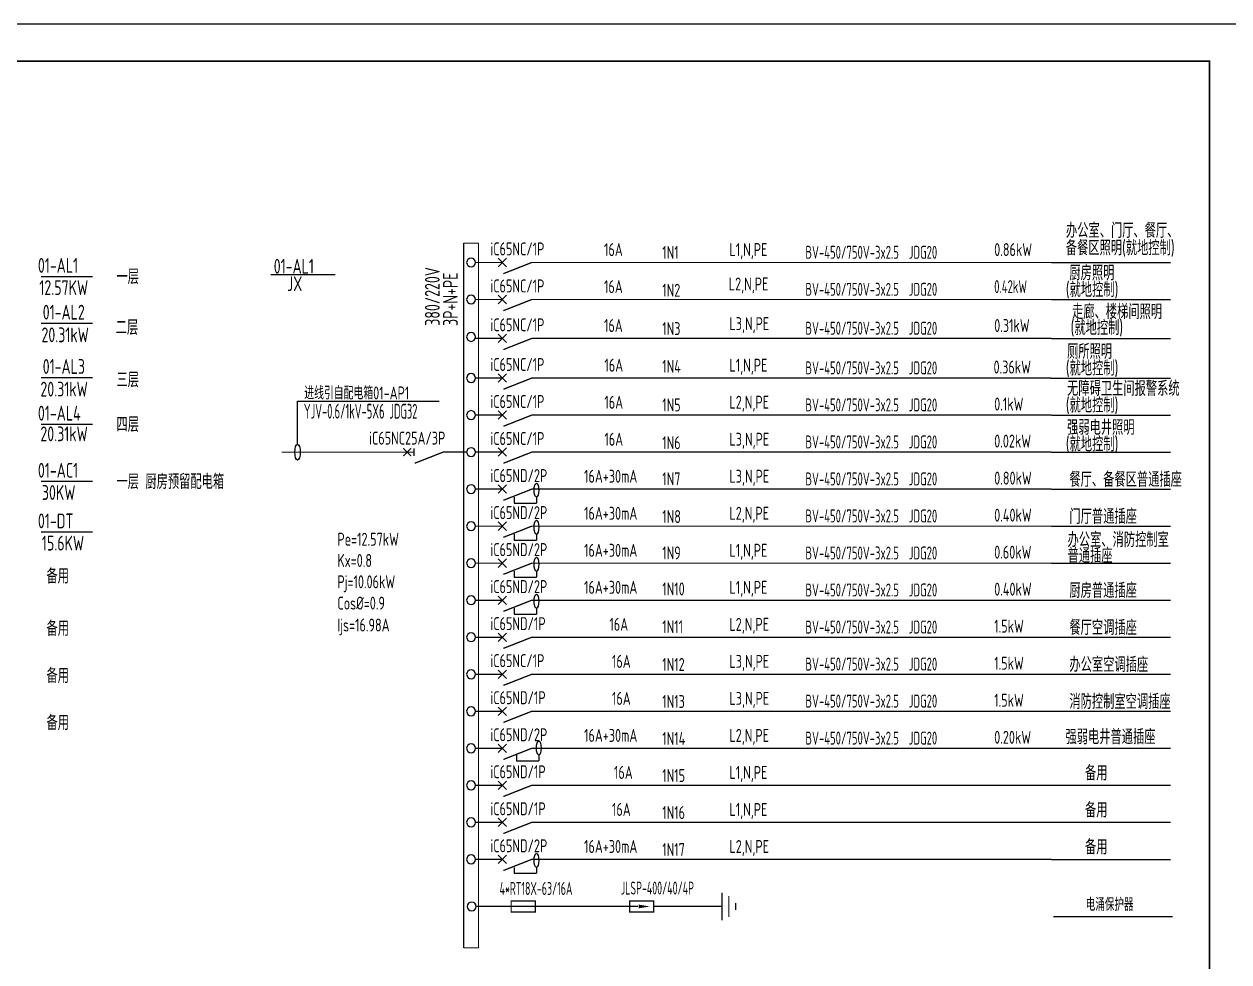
# Model space of a CAD drawing. Extents: x 6250600 to 6678662, y -692028 to -290561.
# Drawn here: x 6358091 to 6390645, y -355710 to -330379 of the extents above; entities that cross this region are included whole.
import ezdxf

# ---------------------------------------------------------------- set-up
doc = ezdxf.new("R2010")
doc.units = 0
doc.header["$LTSCALE"] = 1000
doc.header["$MEASUREMENT"] = 0
doc.linetypes.add('DASHEDX2', pattern=[1.5, 1, -0.5])
doc.layers.get('0').update_dxf_attribs({"linetype": 'CONTINUOUS'})
for name, color, linetype in [('ELEMENT', 3, 'CONTINUOUS'), ('PUB_TITLE', 4, 'CONTINUOUS'), ('SYST', 7, 'CONTINUOUS'), ('WIRE-系统', 4, 'CONTINUOUS'), ('电气', 7, 'CONTINUOUS'), ('电气文字', 7, 'CONTINUOUS'), ('电气表格', 7, 'CONTINUOUS')]:
    doc.layers.add(name, color=color, linetype=linetype)
doc.styles.add('SCEI', font='sceie.shx', dxfattribs={"width": 0.8, "height": 400, "bigfont": 'sceic.shx'})
doc.styles.add('sceie', font='sceie.shx', dxfattribs={"width": 0.7, "bigfont": 'sceic.shx'})
doc.styles.get("Standard").update_dxf_attribs({"font": 'GBENOR', "bigfont": 'GBCBIG'})

# ---------------------------------------------------------------- blocks, each defined once
blk = doc.blocks.new('$element$00000390')
at = {"const_width": 0.0233}
for points in [[(0, 0), (0, -0.375)], [(-0.25, -0.375), (0.25, -0.375)], [(-0.188, -0.5), (0.188, -0.5)], [(-0.062, -0.625), (0.062, -0.625)]]:
    blk.add_lwpolyline(points, dxfattribs=at)
at = {"flags": 9}
blk.add_attdef('S', (0, 0), '', height=0.00000667, dxfattribs=at)
blk = doc.blocks.new('$element$00000532')
at = {"const_width": 0.0233}
for points in [[(0, 0), (0, -0.283)], [(-0.1, -0.283), (0.1, -0.283), (0.1, -0.717), (-0.1, -0.717), (-0.1, -0.283)], [(0, -1), (0, -0.567)]]:
    blk.add_lwpolyline(points, dxfattribs=at)
for points in [[(-0.033, -0.55), (0.033, -0.55), (0, -0.35), (0.033, -0.55)], [(0.033, -0.55), (0, -0.35), (-0.033, -0.55), (0.033, -0.55)], [(0, -0.367), (-0.033, -0.567), (0.033, -0.567), (0, -0.367)]]:
    blk.add_solid(points)
at = {"flags": 9}
blk.add_attdef('S', (0, 0), '', height=0.00000667, dxfattribs=at)
blk = doc.blocks.new('$element$00000582')
at = {"const_width": 0.0233}
for points in [[(0, 0), (0, -1)], [(-0.1, -0.283), (0.1, -0.283), (0.1, -0.717), (-0.1, -0.717), (-0.1, -0.283)]]:
    blk.add_lwpolyline(points, dxfattribs=at)
at = {"flags": 9}
blk.add_attdef('S', (0, 0), '', height=0.00000667, dxfattribs=at)

msp = doc.modelspace()

# ---------------------------------------------------------------- linework, layer by layer
msp.add_line((6365480.7, -341727.3), (6365480.7, -340563.2))
at = {"layer": 'ELEMENT'}
for p, q in [((6371332.3, -343155.7), (6371332.3, -343316.7)), ((6371332.3, -343316.7), (6371933.8, -343316.7)), ((6371933.8, -343158.1), (6371933.8, -343316.7)), ((6371332.3, -344155.7), (6371332.3, -344316.7)), ((6371332.3, -344316.7), (6371933.8, -344316.7)), ((6371933.8, -344158.1), (6371933.8, -344316.7)), ((6371332.3, -345155.7), (6371332.3, -345316.7)), ((6371332.3, -345316.7), (6371933.8, -345316.7)), ((6371933.8, -345158.1), (6371933.8, -345316.7)), ((6371332.3, -346155.7), (6371332.3, -346316.7)), ((6371332.3, -346316.7), (6371933.8, -346316.7)), ((6371933.8, -346158.1), (6371933.8, -346316.7)), ((6371396.3, -350119.8), (6371396.3, -350280.8)), ((6371997.8, -350122.2), (6371997.8, -350280.8)), ((6371396.3, -350280.8), (6371997.8, -350280.8)), ((6371332.3, -353155.7), (6371332.3, -353316.7)), ((6371933.8, -353158.1), (6371933.8, -353316.7)), ((6371332.3, -353316.7), (6371933.8, -353316.7))]:
    msp.add_line(p, q, dxfattribs=at)
for centre in [(6371933.8, -342968.2), (6371933.8, -343968.2), (6371933.8, -344968.2), (6371933.8, -345968.2), (6371997.8, -349932.3), (6371933.8, -352968.2)]:
    msp.add_ellipse(centre, major_axis=(0, -189.9), ratio=0.330287, dxfattribs=at)
at = {"layer": 'PUB_TITLE', "linetype": 'Continuous'}
msp.add_lwpolyline([(6331719.6, -372378.7), (6391119.6, -372378.7), (6391119.6, -330378.7), (6331719.6, -330378.7)], close=True, dxfattribs=at)
at = {"layer": 'PUB_TITLE', "const_width": 50}
msp.add_lwpolyline([(6334219.6, -371378.7), (6390119.6, -371378.7), (6390119.6, -331378.7), (6334219.6, -331378.7)], close=True, dxfattribs=at)
at = {"layer": 'SYST'}
for p, q in [((6358554.3, -337192.1), (6359939.6, -337192.1)), ((6358554.3, -338456.1), (6359939.6, -338456.1)), ((6358554.3, -339922.5), (6359939.6, -339922.5)), ((6358554.3, -341183.5), (6359939.6, -341183.5)), ((6358554.3, -342726.7), (6359939.6, -342726.7)), ((6358554.3, -344094.1), (6359939.6, -344094.1))]:
    msp.add_line(p, q, dxfattribs=at)
at = {"layer": 'WIRE-系统', "const_width": 35}
for points in [[(6370304.7, -354212.6), (6370826.8, -354212.6)], [(6372326.8, -354212.6), (6374089, -354212.6)]]:
    msp.add_lwpolyline(points, dxfattribs=at)
at = {"layer": '电气'}
msp.add_line((6364761.3, -337146.3), (6366496, -337146.3), dxfattribs=at)
msp.add_ellipse((6365480.7, -341941.7), major_axis=(0, -214.4), ratio=0.3451036, dxfattribs=at)
at = {"layer": '电气文字'}
for p, q in [((6385848.3, -336817.7), (6389064.7, -336817.7)), ((6385848.3, -337817.7), (6389064.7, -337817.7)), ((6385848.3, -338868.7), (6389064.7, -338868.7)), ((6385830.5, -339940), (6389046.9, -339940)), ((6385848.3, -339940), (6389064.7, -339940)), ((6365480.7, -340563.2), (6369306.5, -340563.2)), ((6385848.3, -340940), (6389064.7, -340940)), ((6385848.3, -341940), (6389064.7, -341940)), ((6385848.3, -342940), (6389064.7, -342940)), ((6385848.3, -343940), (6389064.7, -343940)), ((6385848.3, -344940), (6389064.7, -344940)), ((6385848.3, -345940), (6389064.7, -345940)), ((6385848.3, -346940), (6389064.7, -346940)), ((6385848.3, -347940), (6389064.7, -347940)), ((6385848.3, -348940), (6389064.7, -348940)), ((6385848.3, -349940), (6389064.7, -349940)), ((6385848.3, -350940), (6389064.7, -350940)), ((6385848.3, -351940), (6389064.7, -351940)), ((6385848.3, -352940), (6389064.7, -352940)), ((6385908, -354480.1), (6389124.4, -354480.1))]:
    msp.add_line(p, q, dxfattribs=at)
at = {"layer": '电气表格', "color": 3}
for p, q in [((6370896, -336930.8), (6371122.3, -336704.6)), ((6370896, -336704.6), (6371122.3, -336930.8)), ((6370896, -337930.8), (6371122.3, -337704.6)), ((6370896, -337704.6), (6371122.3, -337930.8)), ((6370896, -338981.8), (6371122.3, -338755.6)), ((6370896, -338755.6), (6371122.3, -338981.8)), ((6370896, -340053.1), (6371122.3, -339826.8)), ((6370896, -339826.8), (6371122.3, -340053.1)), ((6370896, -341053.1), (6371122.3, -340826.8)), ((6370896, -340826.8), (6371122.3, -341053.1)), ((6370896, -342053.1), (6371122.3, -341826.8)), ((6370896, -341826.8), (6371122.3, -342053.1)), ((6370896, -343053.1), (6371122.3, -342826.8)), ((6370896, -342826.8), (6371122.3, -343053.1)), ((6370896, -344053.1), (6371122.3, -343826.8)), ((6370896, -343826.8), (6371122.3, -344053.1)), ((6370896, -344826.8), (6371122.3, -345053.1)), ((6370896, -345053.1), (6371122.3, -344826.8)), ((6370896, -345826.8), (6371122.3, -346053.1)), ((6370896, -346053.1), (6371122.3, -345826.8)), ((6370896, -346826.8), (6371122.3, -347053.1)), ((6370896, -347053.1), (6371122.3, -346826.8)), ((6370896, -348053.1), (6371122.3, -347826.8)), ((6370896, -347826.8), (6371122.3, -348053.1)), ((6370896, -349053.1), (6371122.3, -348826.8)), ((6370896, -348826.8), (6371122.3, -349053.1)), ((6370896, -350053.1), (6371122.3, -349826.8)), ((6370896, -349826.8), (6371122.3, -350053.1)), ((6370896, -351053.1), (6371122.3, -350826.8)), ((6370896, -350826.8), (6371122.3, -351053.1)), ((6370896, -352053.1), (6371122.3, -351826.8)), ((6370896, -351826.8), (6371122.3, -352053.1)), ((6370896, -353053.1), (6371122.3, -352826.8)), ((6370896, -352826.8), (6371122.3, -353053.1))]:
    msp.add_line(p, q, dxfattribs=at)
at = {"layer": '电气表格', "color": 6, "const_width": 30}
for points in [[(6369969.1, -355330.7), (6369969.1, -336293.2)], [(6370369.1, -336293.2), (6369969.1, -336293.2)], [(6370369.1, -336293.2), (6370369.1, -355330.7)], [(6370369.1, -355330.7), (6369969.1, -355330.7)]]:
    msp.add_lwpolyline(points, dxfattribs=at)
at = {"layer": '电气表格', "color": 4, "const_width": 35}
for points in [[(6370289.1, -336817.7), (6371009.1, -336817.7)], [(6371809.1, -336817.7), (6385848.3, -336817.7)], [(6370289.1, -337817.7), (6371009.1, -337817.7)], [(6371809.1, -337817.7), (6385848.3, -337817.7)], [(6370289.1, -338868.7), (6371009.1, -338868.7)], [(6371809.1, -338868.7), (6385848.3, -338868.7)], [(6370289.1, -339940), (6371009.1, -339940)], [(6371809.1, -339940), (6385848.3, -339940)], [(6370289.1, -340940), (6371009.1, -340940)], [(6371809.1, -340940), (6385848.3, -340940)], [(6368258.3, -341941.7), (6365050.3, -341941.7)], [(6369713.5, -341940), (6370049.1, -341940)], [(6370289.1, -341940), (6371009.1, -341940)], [(6371809.1, -341940), (6385848.3, -341940)], [(6370289.1, -342940), (6371009.1, -342940)], [(6371809.1, -342940), (6385848.3, -342940)], [(6370289.1, -343940), (6371009.1, -343940)], [(6371809.1, -343940), (6385848.3, -343940)], [(6370289.1, -344940), (6371009.1, -344940)], [(6371809.1, -344940), (6385848.3, -344940)], [(6370289.1, -345940), (6371009.1, -345940)], [(6371809.1, -345940), (6385848.3, -345940)], [(6370289.1, -346940), (6371009.1, -346940)], [(6371809.1, -346940), (6385848.3, -346940)], [(6370289.1, -347940), (6371009.1, -347940)], [(6371809.1, -347940), (6385848.3, -347940)], [(6370289.1, -348940), (6371009.1, -348940)], [(6371809.1, -348940), (6385848.3, -348940)], [(6370289.1, -349940), (6371009.1, -349940)], [(6371809.1, -349940), (6385848.3, -349940)], [(6370289.1, -350940), (6371009.1, -350940)], [(6371809.1, -350940), (6385848.3, -350940)], [(6370289.1, -351940), (6371009.1, -351940)], [(6371809.1, -351940), (6385848.3, -351940)], [(6370289.1, -352940), (6371009.1, -352940)], [(6371809.1, -352940), (6385848.3, -352940)], [(6370304.7, -354212.6), (6371024.7, -354212.6)], [(6375525.8, -354212.6), (6376382.8, -354212.6)]]:
    msp.add_lwpolyline(points, dxfattribs=at)
at = {"layer": '电气表格', "color": 3, "const_width": 35}
for points in [[(6371809.1, -336817.7), (6371040.8, -337120)], [(6371809.1, -337817.7), (6371040.8, -338120)], [(6371809.1, -338868.7), (6371040.8, -339171)], [(6371809.1, -339940), (6371040.8, -340242.3)], [(6371809.1, -340940), (6371040.8, -341242.3)], [(6368623.3, -341941.7), (6368246.3, -341941.7)], [(6368334.5, -341834.3), (6368545.8, -342045.6)], [(6368337.9, -342045.6), (6368549.3, -341834.3)], [(6368623.3, -342045.6), (6368623.3, -341834.3)], [(6369412, -341940), (6368643.6, -342242.3)], [(6369412, -341940), (6369713.5, -341940)], [(6371809.1, -341940), (6371040.8, -342242.3)], [(6371809.1, -342940), (6371040.8, -343242.3)], [(6371809.1, -343940), (6371040.8, -344242.3)], [(6371809.1, -344940), (6371040.8, -345242.3)], [(6371809.1, -345940), (6371040.8, -346242.3)], [(6371809.1, -346940), (6371040.8, -347242.3)], [(6371809.1, -347940), (6371040.8, -348242.3)], [(6371809.1, -348940), (6371040.8, -349242.3)], [(6371809.1, -349940), (6371040.8, -350242.3)], [(6371809.1, -350940), (6371040.8, -351242.3)], [(6371809.1, -351940), (6371040.8, -352242.3)], [(6371809.1, -352940), (6371040.8, -353242.3)]]:
    msp.add_lwpolyline(points, dxfattribs=at)
at = {"layer": '电气表格', "color": 2}
for centre, start, end in [((6370169.1, -336817.7), 90, 270), ((6370169.1, -336817.7), 270, 90), ((6370169.1, -337817.7), 90, 270), ((6370169.1, -337817.7), 270, 90), ((6370169.1, -338827.6), 90, 270), ((6370169.1, -338827.6), 270, 90), ((6370169.1, -339940), 90, 270), ((6370169.1, -339940), 270, 90), ((6370169.1, -340940), 90, 270), ((6370169.1, -340940), 270, 90), ((6370169.1, -341940), 90, 270), ((6370169.1, -341940), 270, 90), ((6370169.1, -342940), 90, 270), ((6370169.1, -342940), 270, 90), ((6370169.1, -343940), 90, 270), ((6370169.1, -343940), 270, 90), ((6370169.1, -344940), 90, 270), ((6370169.1, -344940), 270, 90), ((6370169.1, -345940), 90, 270), ((6370169.1, -345940), 270, 90), ((6370169.1, -346940), 90, 270), ((6370169.1, -346940), 270, 90), ((6370169.1, -347940), 90, 270), ((6370169.1, -347940), 270, 90), ((6370169.1, -348940), 90, 270), ((6370169.1, -348940), 270, 90), ((6370169.1, -349940), 90, 270), ((6370169.1, -349940), 270, 90), ((6370169.1, -350940), 90, 270), ((6370169.1, -350940), 270, 90), ((6370169.1, -351940), 90, 270), ((6370169.1, -351940), 270, 90), ((6370169.1, -352940), 90, 270), ((6370169.1, -352940), 270, 90), ((6370184.7, -354212.6), 90, 270), ((6370184.7, -354212.6), 270, 90)]:
    msp.add_arc(centre, 120, start, end, dxfattribs=at)

# ---------------------------------------------------------------- block references
at = {"layer": 'ELEMENT', "xscale": 1500, "yscale": 1500, "zscale": 1500}
for name, p, rotation in [('$element$00000390', (6376382.8, -354212.6), 90), ('$element$00000582', (6370826.8, -354212.6), 90), ('$element$00000532', (6375525.8, -354212.6), 270)]:
    msp.add_blockref(name, p, dxfattribs=dict(at, rotation=rotation))

# ---------------------------------------------------------------- texts
at = {"layer": 'SYST', "style": 'SCEI'}
for s, width, p in [('办公室、门厅、餐厅、', 0.8, (6386241.6, -336154.4)), ('备餐区照明(就地控制)', 0.8, (6386238, -336623.7)), ('01-AL1', 0.8, (6358464.2, -337096.2)), ('厨房照明', 0.8, (6386334.5, -337299.8)), ('一层', 0.8, (6360586.9, -337402.7)), ('12.57KW', 0.8, (6358502.8, -337696.5)), ('(就地控制)', 0.8, (6386238, -337752.5)), ('01-AL2', 0.8, (6358594.2, -338360.2)), ('走廊、楼梯间照明', 0.8, (6386406.9, -338348.1)), ('二层', 0.8, (6360565.6, -338773)), ('(就地控制)', 0.8, (6386366.6, -338778.9)), ('20.31kW', 0.8, (6358560.3, -338972.4)), ('厕所照明', 0.8, (6386272.2, -339422.1)), ('01-AL3', 0.8, (6358594.2, -339826.7)), ('(就地控制)', 0.8, (6386238, -339874.7)), ('三层', 0.8, (6360586.9, -340187)), ('20.31kW', 0.8, (6358532, -340438.8)), ('无障碍卫生间报警系统', 0.8, (6386272.2, -340422.1)), ('(就地控制)', 0.8, (6386238, -340874.7)), ('01-AL4', 0.8, (6358464.2, -341087.7)), ('YJV-0.6/1kV-5X6 JDG32', 0.6, (6365649.9, -341035.7)), ('四层', 0.8, (6360586.9, -341394.1)), ('强弱电井照明', 0.8, (6386272.2, -341473.1)), ('20.31kW', 0.8, (6358531.3, -341646.7)), ('(就地控制)', 0.8, (6386238, -341925.7)), ('01-AC1', 0.8, (6358464.2, -342630.9)), ('餐厅、备餐区普通插座', 0.8, (6386334.5, -342879.3)), ('一层 厨房预留配电箱', 0.8, (6360586.9, -342937.3)), ('30KW', 0.8, (6358571.9, -343231.2)), ('01-DT', 0.8, (6358464.2, -343998.2)), ('办公室、消防控制室', 0.8, (6386285.4, -344507.8)), ('15.6KW', 0.8, (6358571.9, -344598.5)), ('普通插座', 0.8, (6386285.4, -344936.3)), ('备用', 0.8, (6358695.2, -345489)), ('厨房普通插座', 0.8, (6386334.5, -345879.3)), ('备用', 0.8, (6358695.2, -346905)), ('餐厅空调插座', 0.8, (6386334.5, -346879.3)), ('办公室空调插座', 0.8, (6386334.5, -347879.3)), ('备用', 0.8, (6358695.2, -348177.6)), ('消防控制室空调插座', 0.8, (6386334.5, -348879.3)), ('备用', 0.8, (6358695.2, -349450.2)), ('强弱电井普通插座', 0.8, (6386228.8, -349831.5)), ('备用', 0.8, (6386756.1, -350808.9)), ('备用', 0.8, (6386756.1, -351808.9)), ('备用', 0.8, (6386756.1, -352808.9))]:
    msp.add_text(s, height=400, dxfattribs=dict(at, width=width)).set_placement(p)
at = {"layer": 'SYST', "linetype": 'DASHEDX2', "style": 'SCEI', "width": 0.8}
for s, p in [('01-AL1', (6364836.2, -337118.4)), ('JX', (6365197.8, -337591.5))]:
    msp.add_text(s, height=400, dxfattribs=at).set_placement(p)
at = {"layer": 'SYST', "color": 1, "style": 'SCEI', "width": 0.8}
msp.add_text('门厅普通插座', height=400, dxfattribs=at).set_placement((6386334.5, -343879.3))
at = {"layer": '电气文字'}
for s, style, width, p in [('iC65NC/1P', 'SCEI', 0.8, (6370690.8, -336626.4)), ('16A', 'SCEI', 0.8, (6373760.4, -336645.1)), ('1N1', 'SCEI', 0.8, (6375333.2, -336721.7)), ('L1,N,PE', 'SCEI', 0.8, (6377148.4, -336645.1)), ('BV-450/750V-3x2.5  JDG20', 'sceie', 0.7, (6379202.3, -336717.7)), ('0.86kW', 'SCEI', 0.8, (6384302.8, -336645.1)), ('L2,N,PE', 'SCEI', 0.8, (6377130.9, -337573.9)), ('iC65NC/1P', 'SCEI', 0.8, (6370690.8, -337626.4)), ('16A', 'SCEI', 0.8, (6373760.4, -337645.1)), ('1N2', 'SCEI', 0.8, (6375333.2, -337742.5)), ('BV-450/750V-3x2.5  JDG20', 'sceie', 0.7, (6379202.3, -337717.7)), ('0.42kW', 'sceie', 0.7, (6384302.8, -337645.1)), ('iC65NC/1P', 'SCEI', 0.8, (6370690.8, -338677.4)), ('16A', 'SCEI', 0.8, (6373760.4, -338696.1)), ('1N3', 'SCEI', 0.8, (6375333.2, -338778)), ('L3,N,PE', 'SCEI', 0.8, (6377148.4, -338645.1)), ('BV-450/750V-3x2.5  JDG20', 'sceie', 0.7, (6379202.3, -338768.7)), ('0.31kW', 'SCEI', 0.8, (6384302.8, -338696.1)), ('iC65NC/1P', 'SCEI', 0.8, (6370690.8, -339748.7)), ('16A', 'SCEI', 0.8, (6373770.5, -339767.4)), ('1N4', 'SCEI', 0.8, (6375333.2, -339798.8)), ('L1,N,PE', 'SCEI', 0.8, (6377148.4, -339767.4)), ('BV-450/750V-3x2.5  JDG20', 'sceie', 0.7, (6379202.3, -339840)), ('0.36kW', 'SCEI', 0.8, (6384285, -339817.6)), ('进线引自配电箱01-AP1', 'SCEI', 0.8, (6365661.2, -340517.4)), ('iC65NC/1P', 'SCEI', 0.8, (6370690.8, -340748.7)), ('16A', 'SCEI', 0.8, (6373770.5, -340767.4)), ('1N5', 'SCEI', 0.8, (6375333.2, -340840.7)), ('L2,N,PE', 'SCEI', 0.8, (6377148.4, -340767.4)), ('BV-450/750V-3x2.5  JDG20', 'sceie', 0.7, (6379202.3, -340840)), ('0.1kW', 'SCEI', 0.8, (6384302.8, -340817.6)), ('iC65NC25A/3P', 'SCEI', 0.8, (6367414.4, -341737.3)), ('iC65NC/1P', 'SCEI', 0.8, (6370690.8, -341748.7)), ('16A', 'SCEI', 0.8, (6373770.5, -341767.4)), ('L3,N,PE', 'SCEI', 0.8, (6377148.4, -341767.4)), ('0.02kW', 'SCEI', 0.8, (6384302.8, -341817.6)), ('1N6', 'SCEI', 0.8, (6375333.2, -341861.4)), ('BV-450/750V-3x2.5  JDG20', 'sceie', 0.7, (6379202.3, -341840)), ('iC65ND/2P', 'SCEI', 0.8, (6370690.8, -342748.7)), ('16A+30mA', 'SCEI', 0.8, (6373220.9, -342767.4)), ('L3,N,PE', 'SCEI', 0.8, (6377148.4, -342767.4)), ('1N7', 'SCEI', 0.8, (6375333.2, -342836)), ('BV-450/750V-3x2.5  JDG20', 'sceie', 0.7, (6379202.3, -342840)), ('0.80kW', 'SCEI', 0.8, (6384302.8, -342817.6)), ('iC65ND/2P', 'SCEI', 0.8, (6370690.8, -343748.7)), ('16A+30mA', 'SCEI', 0.8, (6373220.9, -343767.4)), ('L2,N,PE', 'SCEI', 0.8, (6377148.4, -343767.4)), ('1N8', 'SCEI', 0.8, (6375333.2, -343856.7)), ('BV-450/750V-3x2.5  JDG20', 'sceie', 0.7, (6379202.3, -343840)), ('Pe=12.57kW', 'SCEI', 0.8, (6366556.8, -344468.4)), ('iC65ND/2P', 'SCEI', 0.8, (6370690.8, -344748.7)), ('Kx=0.8', 'SCEI', 0.8, (6366556.8, -345042.3)), ('16A+30mA', 'SCEI', 0.8, (6373220.9, -344767.4)), ('1N9', 'SCEI', 0.8, (6375333.2, -344836.8)), ('L1,N,PE', 'SCEI', 0.8, (6377148.4, -344767.4)), ('BV-450/750V-3x2.5  JDG20', 'sceie', 0.7, (6379202.3, -344840)), ('0.60kW', 'SCEI', 0.8, (6384302.8, -344817.6)), ('Pj=10.06kW', 'SCEI', 0.8, (6366556.8, -345618.4)), ('iC65ND/2P', 'SCEI', 0.8, (6370690.8, -345748.7)), ('16A+30mA', 'SCEI', 0.8, (6373220.9, -345767.4)), ('1N10', 'SCEI', 0.8, (6375333.2, -345811.3)), ('L1,N,PE', 'SCEI', 0.8, (6377148.4, -345767.4)), ('BV-450/750V-3x2.5  JDG20', 'sceie', 0.7, (6379202.3, -345840)), ('0.40kW', 'SCEI', 0.8, (6384302.8, -345817.6)), ('Cos%%C=0.9', 'SCEI', 0.8, (6366556.8, -346193.7)), ('Ijs=16.98A', 'SCEI', 0.8, (6366556.8, -346785.8)), ('iC65ND/1P', 'SCEI', 0.8, (6370690.8, -346748.7)), ('16A', 'SCEI', 0.8, (6373906, -346767.4)), ('1N11', 'SCEI', 0.8, (6375333.2, -346832.1)), ('L2,N,PE', 'SCEI', 0.8, (6377148.4, -346767.4)), ('BV-450/750V-3x2.5  JDG20', 'sceie', 0.7, (6379202.3, -346840)), ('1.5kW', 'SCEI', 0.8, (6384302.8, -346817.6)), ('iC65NC/1P', 'SCEI', 0.8, (6370690.8, -347748.7)), ('16A', 'SCEI', 0.8, (6373975.1, -347767.4)), ('1N12', 'SCEI', 0.8, (6375333.2, -347851.3)), ('L3,N,PE', 'SCEI', 0.8, (6377148.4, -347767.4)), ('BV-450/750V-3x2.5  JDG20', 'sceie', 0.7, (6379202.3, -347840)), ('1.5kW', 'SCEI', 0.8, (6384302.8, -347817.6)), ('iC65ND/1P', 'SCEI', 0.8, (6370690.8, -348748.7)), ('16A', 'SCEI', 0.8, (6373975.1, -348767.4)), ('1N13', 'SCEI', 0.8, (6375333.2, -348851.3)), ('L3,N,PE', 'SCEI', 0.8, (6377148.4, -348767.4)), ('BV-450/750V-3x2.5  JDG20', 'sceie', 0.7, (6379202.3, -348840)), ('1.5kW', 'SCEI', 0.8, (6384302.8, -348817.6)), ('iC65ND/2P', 'SCEI', 0.8, (6370690.8, -349748.7)), ('16A+30mA', 'SCEI', 0.8, (6373220.9, -349767.4)), ('1N14', 'SCEI', 0.8, (6375333.2, -349851.3)), ('L2,N,PE', 'SCEI', 0.8, (6377148.4, -349767.4)), ('BV-450/750V-3x2.5  JDG20', 'sceie', 0.7, (6379202.3, -349840)), ('0.20kW', 'SCEI', 0.8, (6384302.8, -349817.6)), ('iC65ND/1P', 'SCEI', 0.8, (6370690.8, -350748.7)), ('16A', 'SCEI', 0.8, (6374029.9, -350767.4)), ('1N15', 'SCEI', 0.8, (6375333.2, -350851.3)), ('L1,N,PE', 'SCEI', 0.8, (6377148.4, -350767.4)), ('iC65ND/1P', 'SCEI', 0.8, (6370690.8, -351748.7)), ('16A', 'SCEI', 0.8, (6373975.1, -351767.4)), ('1N16', 'SCEI', 0.8, (6375333.2, -351851.3)), ('L1,N,PE', 'SCEI', 0.8, (6377148.4, -351767.4)), ('iC65ND/2P', 'SCEI', 0.8, (6370690.8, -352748.7)), ('16A+30mA', 'SCEI', 0.8, (6373220.9, -352767.4)), ('1N17', 'SCEI', 0.8, (6375333.2, -352851.3)), ('L2,N,PE', 'SCEI', 0.8, (6377148.4, -352767.4)), ('4*RT18X-63/16A', 'SCEI', 0.65, (6370938.7, -353901.6)), ('JLSP-400/40/4P', 'SCEI', 0.65, (6374216.5, -353890.5)), ('电涌保护器', 'SCEI', 0.7, (6386778.7, -354333.3))]:
    msp.add_text(s, height=350, dxfattribs=dict(at, style=style, width=width)).set_placement(p)
at = {"layer": '电气文字', "style": 'SCEI', "width": 0.8}
for s, p in [('380/220V', (6369321.8, -338527.5)), ('3P+N+PE', (6369809.1, -338531.9))]:
    msp.add_text(s, height=400, rotation=90, dxfattribs=at).set_placement(p)
at = {"layer": '电气文字', "color": 1, "style": 'SCEI', "width": 0.8}
msp.add_text('0.40kW', height=350, dxfattribs=at).set_placement((6384302.8, -343817.6))

doc.saveas('drawing.dxf')
